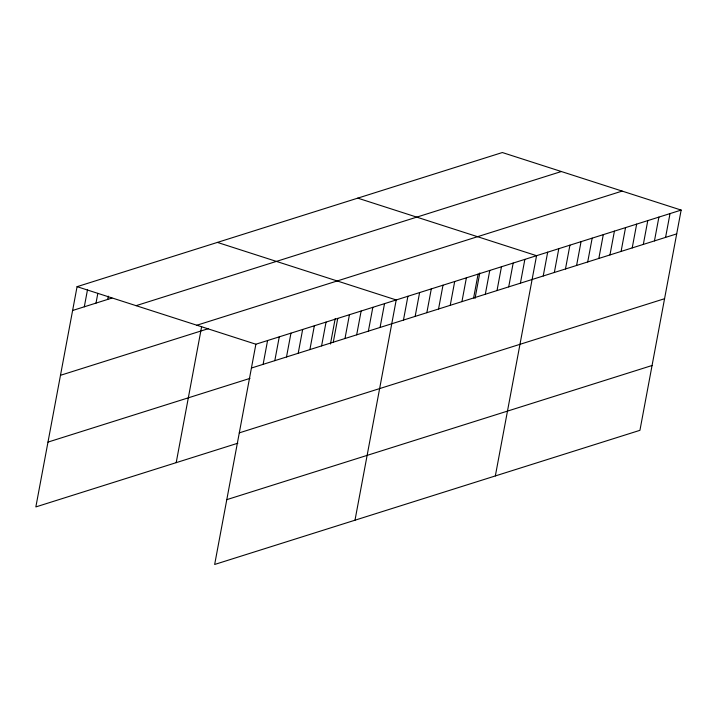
<?xml version="1.0" encoding="UTF-8"?>
<svg xmlns="http://www.w3.org/2000/svg" width="717" height="717" viewBox="0 0 717 717"><rect width="100%" height="100%" fill="white"/><g stroke="black" fill="none" stroke-linecap="round" stroke-linejoin="round"><path stroke-width="1.08" d="M681.15 210.081L255.879 344.223L214.661 564.467L639.931 430.325L681.15 210.081L502.339 152.533L77.069 286.675L35.85 506.919L237.856 443.205M84.31 306.795L87.546 289.48M96.006 303.103L97.826 293.37M107.693 299.419L108.303 296.166M176.194 462.653L201.629 326.719M263.121 364.344L267.575 340.539M274.808 360.66L279.272 336.847M286.504 356.967L290.959 333.163M298.2 353.275L302.655 329.47M309.896 349.591L314.351 325.778M321.592 345.899L326.047 322.094M330.447 344.017L335.206 318.572M333.288 342.215L337.743 318.402M344.985 338.523L349.439 314.718M356.681 334.83L361.135 311.026M368.377 331.146L372.831 307.333M380.064 327.454L384.527 303.649M354.996 520.201L396.214 299.957L217.403 242.409M403.456 320.078L407.91 296.264M415.152 316.385L419.606 292.581M426.848 312.702L431.302 288.888M438.544 309.009L442.998 285.205M450.24 305.317L454.695 281.512M461.936 301.633L466.391 277.82M473.623 297.94L478.087 274.136M475.039 298.406L479.798 272.962M485.319 294.257L489.774 270.443M497.015 290.564L501.47 266.76M508.712 286.872L513.166 263.067M520.408 283.188L524.862 259.375M495.339 475.936L536.558 255.691L357.747 198.134M543.226 275.991L547.68 252.178M554.349 272.478L558.803 248.674M565.471 268.974L569.925 245.16M576.593 265.46L581.048 241.656M587.716 261.956L592.17 238.143M598.838 258.443L603.293 234.638M609.961 254.938L614.415 231.134M621.083 251.434L625.538 227.621M632.206 247.921L636.66 224.116M643.328 244.416L647.783 220.603M654.451 240.903L658.905 217.099M665.573 237.399L670.028 213.585M72.614 310.488L111.951 298.075M136.078 305.666L561.348 171.524M196.87 325.231L622.141 191.089M60.479 375.305L208.262 328.691M251.425 368.036L676.696 233.885M47.985 442.093L249.982 378.379M239.29 432.862L664.56 298.711M226.796 499.65L652.067 365.5M77.069 286.675L255.879 344.223"/></g></svg>
